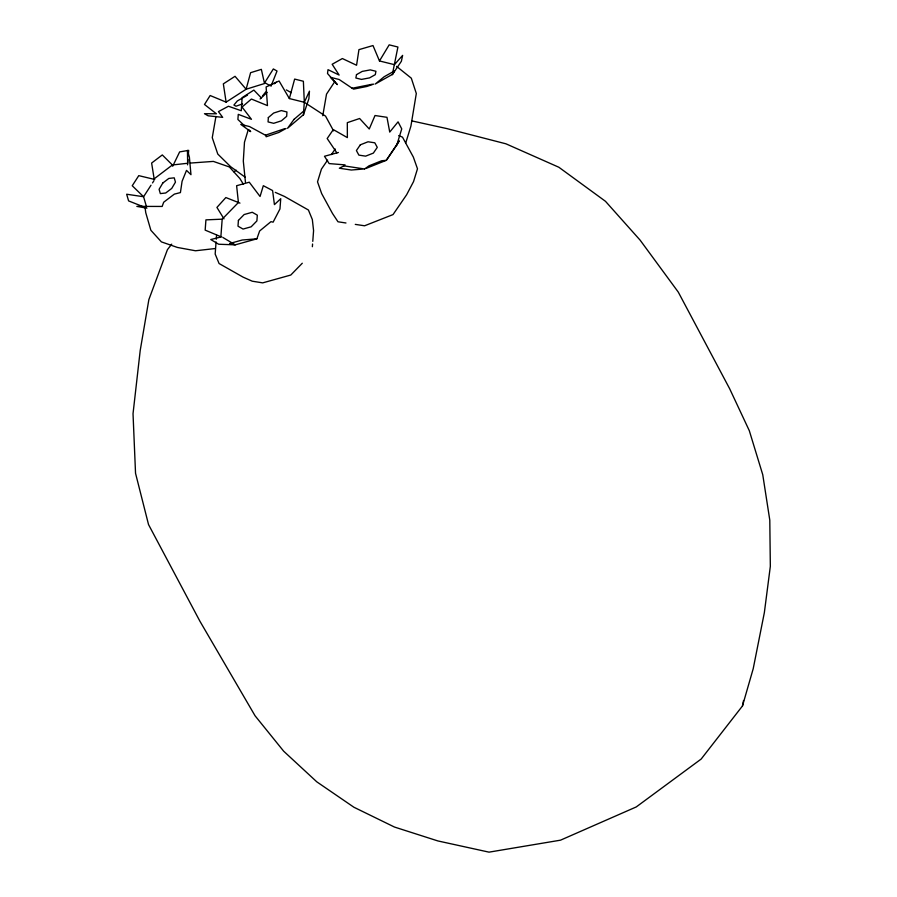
<?xml version="1.0" encoding="UTF-8"?>
<svg xmlns="http://www.w3.org/2000/svg" width="897" height="897" viewBox="0 0 897 897"><rect width="100%" height="100%" fill="white"/><g stroke="black" fill="none" stroke-linecap="round" stroke-linejoin="round"><path stroke-width="1.35" d="M216.076 241.943L215.168 254.042L219.081 263.539L243.053 277.117L252.248 281.198L262.686 282.869L290.785 275.043L302.289 263.236M216.278 239.252L216.581 235.216M222.187 219.171L220.875 236.707L205.166 230.125L205.929 219.866L222.187 219.171L238.423 202.509L236.617 185.724L249.265 182.203L260.063 196.488L263.314 185.69L272.598 190.556L274.426 204.628L280.739 198.697L279.965 208.945L273.114 222.164L270.95 221.671L259.637 230.989L256.878 238.826L235.238 244.847L218.666 244.242L210.773 239.533L221.75 236.797M303.635 111.329L304.318 102.28L303.377 81.257L294.642 79.082L289.372 98.569L304.318 102.28L325.555 116.128L333.583 130.872M312.369 246.709L312.571 244.029M312.773 241.349L313.58 230.63L312.335 219.53L308.422 210.021L284.461 196.443L275.256 192.362M187.529 164.835L187.944 159.576M188.258 155.63L188.673 150.36L179.647 151.896L172.684 166.259M322.774 115.713L326.519 94.129L334.671 81.795M215.942 116.431L212.253 137.678L217.78 154.06L230.675 166.73L245.184 177.202M171.731 244.152L167.425 249.669L148.868 299.598L140.212 350.48L133.025 413.719L135.537 473.268L148.532 524.577L199.908 621.206L255.062 715.784L283.676 751.204L316.798 781.836L353.911 807.244L394.467 827.045L437.882 840.938L489.022 852.15L560.513 840.175L636.231 806.952L701.162 759.053L742.469 705.973L743.546 700.512M392.538 73.487L397.92 47.025L389.186 44.85L379.476 60.951L394.433 64.662L402.63 55.379L401.374 61.276L392.269 74.743M742.469 705.973L753.211 668.702L764.356 612.606L770.332 566.355L769.794 520.159L762.753 474.715L749.309 430.683L729.653 388.726L678.278 292.097L640.099 240.116L605.475 201.309L558.842 167.246L505.942 143.812L446.773 128.574L411.6 120.848M248.346 129.482L244.477 142.219L243.311 161.09L245.453 182.248M365.976 168.457L386.315 160.328L396.799 145.045L401.744 128.888L398.066 121.846L389.735 132.072L386.977 117.316L375.013 115.522L369.25 128.989L359.619 118.505L347.318 122.654L347.363 137.611L333.314 129.594L327.181 138.53L336.88 152.882M405.758 142.881L410.904 126.141L416.309 93.49L411.319 78.196L396.541 66.356M303.343 115.208L308.893 98.715L309.465 91.158L304.318 102.28M271.017 86.202L277.027 71.031L273.35 68.946L264.727 82.625L269.963 85.607M396.799 145.045L399.266 140.829L386.315 160.328L381.673 160.754L369.037 165.81L364.698 168.961M151.021 185.219L143.576 196.735L146.536 206.904M152.512 182.921L153.992 180.622M327.573 160.148L321.451 169.073L317.516 181.856L321.664 193.584L332.507 213.486L337.99 221.783L345.973 222.983M331.397 154.576L335.22 148.992M262.507 95.968L265.703 91.954M260.108 98.984L267.127 92.391M274.179 83.813L276.287 82.154M172.392 164.981L154.138 178.851L151.627 163.041L162.301 154.934L172.392 164.981L187.652 163.265L187.439 150.427L189.379 157.11L190.971 174.691L186.509 170.385L182.08 181.306L180.42 192.586L174.354 194.122L163.68 202.229L162.155 206.445L136.837 206.388L146.906 208.171L128.607 200.917L126.668 194.234L143.576 196.735L132.24 185.746L138.766 175.644L154.744 179.467M234.016 171.865L236.259 170.217M226.111 102.123L246.126 89.229L264.514 83.522L261.352 69.361L250.599 72.691L246.126 89.229L235.036 76.312L223.342 83.858L226.111 102.123L210.145 95.519L204.494 104.478L216.401 113.784L204.482 113.706L208.16 115.803L222.68 117.361L218.431 111.609L228.455 106.25L241.282 110.757L242.145 97.627L253.851 90.092L261.307 97.863M286.076 128.473L278.855 132.453L266.162 136.759L265.579 135.155L284.73 128.675M247.482 95.16L237.346 100.935L233.926 105.039L236.001 106.216L242.56 103.895M373.713 84.105L366.862 86.471L353.586 89.117L352.162 88.254L372.188 84.251M338.393 152.468L324.479 156.269L329.154 163.59L345.076 164.88M215.314 248.525L195.49 250.768L177.427 247.449L161.393 241.887L150.864 230.271L145.763 212.735L145.034 207.409M256.878 238.826L242.246 240.004L229.598 243.536L235.238 244.847L222.871 237.47M190.355 163.063L213.351 161.404L229.385 166.965L239.914 178.581L243.457 184.356M355.279 224.385L364.586 225.786L393.021 214.585L406.633 194.75L413.551 181.575L417.486 168.782L413.338 157.053L402.495 137.151L398.672 135.626M239.959 203.114L225.853 197.553L216.928 207.431L223.981 218.868M265.647 135.324L249.501 126.555L240.755 124.38L250.689 131.612L248.727 129.74M286.367 89.913L291.177 92.66M352.308 88.343L339.167 79.497L330.421 77.321L337.362 84.621L327.506 73.509L328.01 69.663L339.122 75.056L332.159 64.27L342.362 58.54L356.569 65.257L358.946 49.649L372.995 45.545L379.476 60.951M244.791 126.006L237.896 119.48L238.277 114.368L251.452 119.301L242.044 107.035L251.407 99.04L267.474 105.611L266.117 86.953L279.079 80.977L289.372 98.569M268.338 117.574L268.068 121.914L273.675 123.315L281.4 120.826L286.681 116.318L286.939 111.979L281.344 110.578L273.619 113.067L268.338 117.574M238.411 220.415L237.985 226.19L243.053 229.06L251.16 226.806L256.89 220.931L257.316 215.145L252.248 212.275L244.141 214.54L238.411 220.415M356.49 74.642L355.862 78.005L361.469 79.407L369.553 77.882L375.305 74.653L375.921 71.278L370.315 69.888L362.242 71.401L356.49 74.642M394.411 70.975L392.662 74.227L375.226 84.038L384.219 76.716L394.411 70.975M162.817 183.01L159.094 189.312L160.339 193.606L165.721 192.99L171.742 188.426L175.464 182.113L174.22 177.83L168.838 178.436L162.817 183.01M360.325 144.821L356.401 150.55L358.89 155.125L365.64 156.145L373.354 153.107L377.289 147.377L374.789 142.802L368.039 141.782L360.325 144.821M294.014 119.357L287.545 128.282L303.567 114.592L303.377 111.351L294.014 119.357M343.955 165.867L339.346 168.221L351.321 170.026L364.429 168.95L343.955 165.867"/></g></svg>
